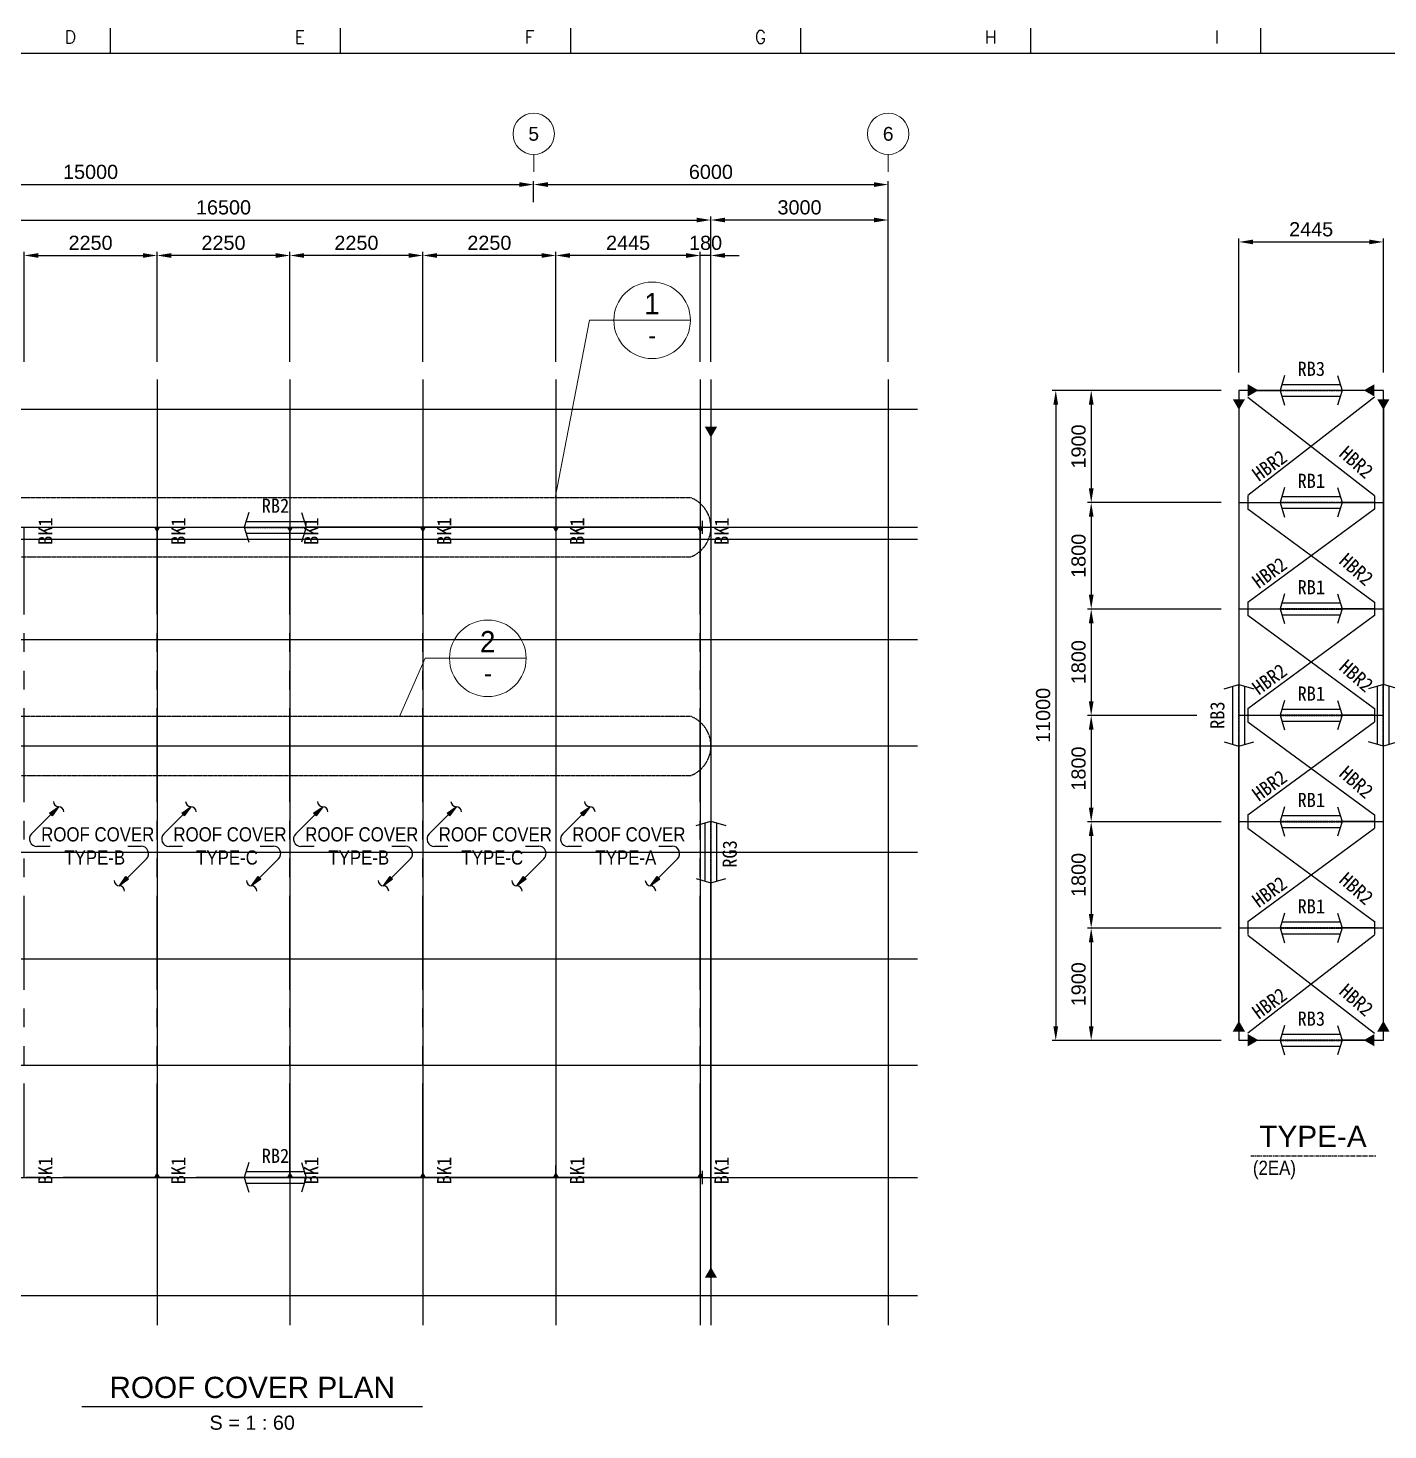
# Model space of a CAD drawing. Header units: millimetres. Extents: x 0 to 153097, y 17753 to 125268.
# Drawn here: x 15670 to 38688, y 43868 to 67590 of the extents above; entities that cross this region are included whole.
import ezdxf
from ezdxf.enums import TextEntityAlignment as Align

# ---------------------------------------------------------------- set-up
doc = ezdxf.new("R2010")
doc.units = ezdxf.units.MM
doc.header["$LTSCALE"] = 50
for name, pattern in [('CENTER', [2, 1.25, -0.25, 0.25, -0.25]), ('HIDDEN', [0.375, 0.25, -0.125]), ('PHANTOM2', [31.75, 15.875, -3.175, 3.175, -3.175, 3.175, -3.175])]:
    doc.linetypes.add(name, pattern=pattern)
doc.layers.get('Defpoints').update_dxf_attribs({"color": 140})
for name, color, linetype in [('1', 7, 'Continuous'), ('1CEN', 20, 'CENTER'), ('AS-CLXM-STEL', 2, 'Continuous'), ('C_BLOCK', 7, 'Continuous'), ('C_CEN', 1, 'CENTER'), ('C_TEXT_01', 2, 'Continuous'), ('DIM-SCALE', 7, 'Continuous'), ('STEEL-BEAM', 4, 'Continuous'), ('TAN-TIT', 30, 'Continuous'), ('TITLE', 7, 'Continuous')]:
    doc.layers.add(name, color=color, linetype=linetype)
doc.styles.add('Arial', font='arial.ttf')
doc.styles.add('COM', font='COMPLEX', dxfattribs={"height": 5})
doc.styles.add('돋움', font='')
doc.styles.add('돋움체', font='', dxfattribs={"width": 0.9})
doc.styles.get('돋움').set_extended_font_data('Dotum')
doc.styles.get('돋움체').set_extended_font_data('DotumChe')
doc.dimstyles.new('일반도면_0050', dxfattribs={"dimtxt": 200, "dimasz": 200, "dimexe": 50, "dimexo": 250, "dimgap": 75, "dimtad": 1, "dimdec": 0, "dimzin": 0, "dimdsep": 46, "dimtxsty": 'Arial', "dimcen": -250, "dimclrd": 7, "dimclre": 7, "dimclrt": 2, "dimadec": 0, "dimazin": 0, "dimtfac": 1, "dimtdec": 0, "dimtix": 1, "dimtmove": 2, "dimatfit": 3, "dimfxl": 1, "dimtolj": 1, "dimtzin": 0, "dimarcsym": 0})

# ---------------------------------------------------------------- blocks, each defined once
blk = doc.blocks.new('BORDER')
at = {"layer": 'TAN-TIT'}
for p, q in [((56891, 164680), (56891, 166122)), ((69870, 164680), (69870, 166122)), ((82848, 164680), (82848, 166122)), ((95827, 164680), (95827, 166122)), ((108806, 164680), (108806, 166122)), ((121784, 164680), (121784, 166122)), ((232823, 164680), (4977, 164680))]:
    blk.add_line(p, q, dxfattribs=at)
at = {"layer": 'TAN-TIT', "style": 'COM'}
for s, p in [('D', (54295, 165257)), ('E', (67274, 165257)), ('F', (80253, 165257)), ('G', (93231, 165257)), ('H', (106210, 165257)), ('I', (119188, 165257))]:
    blk.add_text(s, height=721, dxfattribs=at).set_placement(p)
blk = doc.blocks.new('_DatumFilled')
at = {"color": 0, "linetype": 'ByBlock'}
blk.add_solid([(0, 0.58), (-1, 0), (0, -0.58)], dxfattribs=at)
blk = doc.blocks.new('*U184')
at = {"layer": 'AS-CLXM-STEL'}
for p, q in [((-2700, 250), (2127, 250)), ((8000, 250), (3173, 250))]:
    blk.add_line(p, q, dxfattribs=at)
at = {"layer": 'Defpoints'}
for p in [(-2850, 250), (8150, 250)]:
    blk.add_point(p, dxfattribs=at)
at = {"layer": 'STEEL-BEAM', "color": 8, "linetype": 'HIDDEN', "ltscale": 2}
for p, q in [((2128, 254), (3172, 254)), ((2128, 246), (3172, 246))]:
    blk.add_line(p, q, dxfattribs=at)
at = {"layer": 'STEEL-BEAM'}
for p, q in [((2157, 350), (3143, 350)), ((2157, 150), (3143, 150))]:
    blk.add_line(p, q, dxfattribs=at)
for points in [[(2202, 500), (2127, 250), (2202, 0)], [(3098, 500), (3173, 250), (3098, 0)]]:
    blk.add_lwpolyline(points, dxfattribs=at)
at = {"layer": 'STEEL-BEAM', "color": 7, "yscale": 180, "zscale": 180, "rotation": 180}
for p, xscale in [((-2700, 250), 180), ((8000, 250), -180)]:
    blk.add_blockref('_DatumFilled', p, dxfattribs=dict(at, xscale=xscale))
at = {"layer": 'STEEL-BEAM', "color": 3, "style": '돋움체'}
blk.add_attdef('BEAMNO.', text='', height=240, dxfattribs=at).set_placement((2653, 615), align=Align.MIDDLE_CENTER)
blk = doc.blocks.new('*U292')
at = {"layer": 'AS-CLXM-STEL'}
for p, q in [((1577, 250), (2127, 250)), ((3722, 250), (3173, 250))]:
    blk.add_line(p, q, dxfattribs=at)
at = {"layer": 'Defpoints'}
for p in [(1427, 250), (3872, 250)]:
    blk.add_point(p, dxfattribs=at)
at = {"layer": 'STEEL-BEAM', "color": 8, "linetype": 'HIDDEN', "ltscale": 2}
for p, q in [((2128, 254), (3172, 254)), ((2128, 246), (3172, 246))]:
    blk.add_line(p, q, dxfattribs=at)
at = {"layer": 'STEEL-BEAM'}
for p, q in [((2157, 350), (3143, 350)), ((2157, 150), (3143, 150))]:
    blk.add_line(p, q, dxfattribs=at)
for points in [[(2202, 500), (2127, 250), (2202, 0)], [(3098, 500), (3173, 250), (3098, 0)]]:
    blk.add_lwpolyline(points, dxfattribs=at)
at = {"layer": 'STEEL-BEAM', "color": 7, "yscale": 180, "zscale": 180, "rotation": 180}
for p, xscale in [((1577, 250), 180), ((3722, 250), -180)]:
    blk.add_blockref('_DatumFilled', p, dxfattribs=dict(at, xscale=xscale))
at = {"layer": 'STEEL-BEAM', "color": 3, "style": '돋움체'}
blk.add_attdef('BEAMNO.', text='', height=240, dxfattribs=at).set_placement((2653, 615), align=Align.MIDDLE_CENTER)
blk = doc.blocks.new('*U294')
at = {"layer": 'AS-CLXM-STEL'}
for p, q in [((1577, 250), (2127, 250)), ((3722, 250), (3173, 250))]:
    blk.add_line(p, q, dxfattribs=at)
at = {"layer": 'Defpoints'}
for p in [(1427, 250), (3872, 250)]:
    blk.add_point(p, dxfattribs=at)
at = {"layer": 'STEEL-BEAM', "color": 8, "linetype": 'HIDDEN', "ltscale": 2}
for p, q in [((2128, 254), (3172, 254)), ((2128, 246), (3172, 246))]:
    blk.add_line(p, q, dxfattribs=at)
at = {"layer": 'STEEL-BEAM'}
for p, q in [((2157, 350), (3143, 350)), ((2157, 150), (3143, 150))]:
    blk.add_line(p, q, dxfattribs=at)
for points in [[(2202, 500), (2127, 250), (2202, 0)], [(3098, 500), (3173, 250), (3098, 0)]]:
    blk.add_lwpolyline(points, dxfattribs=at)
at = {"layer": 'STEEL-BEAM', "color": 7, "yscale": 180, "zscale": 180, "rotation": 180}
for p, xscale in [((1577, 250), 180), ((3722, 250), -180)]:
    blk.add_blockref('_DatumFilled', p, dxfattribs=dict(at, xscale=xscale))
at = {"layer": 'STEEL-BEAM', "color": 3, "style": '돋움체'}
blk.add_attdef('BEAMNO.', text='', height=240, dxfattribs=at).set_placement((2653, 615), align=Align.MIDDLE_CENTER)
blk = doc.blocks.new('*D264')
at = {"layer": 'Defpoints', "color": 0}
for p in [(38610, 63970), (36165, 61459), (38610, 61459)]:
    blk.add_point(p, dxfattribs=at)
at = {"layer": 'DIM-SCALE', "color": 7, "lineweight": -2}
for p, q in [((36165, 61759), (36165, 64030)), ((36405, 63970), (38370, 63970)), ((38610, 61759), (38610, 64030))]:
    blk.add_line(p, q, dxfattribs=at)
at = {"layer": 'DIM-SCALE', "color": 7}
for points in [[(36405, 64010), (36405, 63930), (36165, 63970)], [(38370, 64010), (38370, 63930), (38610, 63970)]]:
    blk.add_solid(points, dxfattribs=at)
at = {"layer": 'DIM-SCALE', "color": 2, "insert": (37388, 64183), "char_height": 240, "attachment_point": 5, "style": 'Arial'}
blk.add_mtext('\\A1;2445', dxfattribs=at)
blk = doc.blocks.new('*D265')
at = {"layer": 'Defpoints', "color": 0}
for p in [(36165, 61459), (33665, 59559), (36165, 59559)]:
    blk.add_point(p, dxfattribs=at)
at = {"layer": 'DIM-SCALE', "color": 7, "lineweight": -2}
for p, q in [((35865, 61459), (33605, 61459)), ((33665, 61219), (33665, 59799)), ((35865, 59559), (33605, 59559))]:
    blk.add_line(p, q, dxfattribs=at)
at = {"layer": 'DIM-SCALE', "color": 7}
for points in [[(33625, 61219), (33705, 61219), (33665, 61459)], [(33625, 59799), (33705, 59799), (33665, 59559)]]:
    blk.add_solid(points, dxfattribs=at)
at = {"layer": 'DIM-SCALE', "color": 2, "insert": (33452, 60509), "char_height": 240, "attachment_point": 5, "rotation": 90, "style": 'Arial'}
blk.add_mtext('\\A1;1900', dxfattribs=at)
blk = doc.blocks.new('*D266')
at = {"layer": 'Defpoints', "color": 0}
for p in [(36165, 59559), (33665, 57759), (36165, 57759)]:
    blk.add_point(p, dxfattribs=at)
at = {"layer": 'DIM-SCALE', "color": 7, "lineweight": -2}
for p, q in [((35865, 59559), (33605, 59559)), ((33665, 59319), (33665, 57999)), ((35865, 57759), (33605, 57759))]:
    blk.add_line(p, q, dxfattribs=at)
at = {"layer": 'DIM-SCALE', "color": 7}
for points in [[(33625, 59319), (33705, 59319), (33665, 59559)], [(33625, 57999), (33705, 57999), (33665, 57759)]]:
    blk.add_solid(points, dxfattribs=at)
at = {"layer": 'DIM-SCALE', "color": 2, "insert": (33452, 58659), "char_height": 240, "attachment_point": 5, "rotation": 90, "style": 'Arial'}
blk.add_mtext('\\A1;1800', dxfattribs=at)
blk = doc.blocks.new('*D267')
at = {"layer": 'Defpoints', "color": 0}
for p in [(36165, 57759), (33665, 55959), (35755, 55959)]:
    blk.add_point(p, dxfattribs=at)
at = {"layer": 'DIM-SCALE', "color": 7, "lineweight": -2}
for p, q in [((35865, 57759), (33605, 57759)), ((33665, 57519), (33665, 56199)), ((35455, 55959), (33605, 55959))]:
    blk.add_line(p, q, dxfattribs=at)
at = {"layer": 'DIM-SCALE', "color": 7}
for points in [[(33625, 57519), (33705, 57519), (33665, 57759)], [(33625, 56199), (33705, 56199), (33665, 55959)]]:
    blk.add_solid(points, dxfattribs=at)
at = {"layer": 'DIM-SCALE', "color": 2, "insert": (33452, 56859), "char_height": 240, "attachment_point": 5, "rotation": 90, "style": 'Arial'}
blk.add_mtext('\\A1;1800', dxfattribs=at)
blk = doc.blocks.new('*D268')
at = {"layer": 'Defpoints', "color": 0}
for p in [(35755, 55959), (33665, 54159), (36165, 54159)]:
    blk.add_point(p, dxfattribs=at)
at = {"layer": 'DIM-SCALE', "color": 7, "lineweight": -2}
for p, q in [((35455, 55959), (33605, 55959)), ((33665, 55719), (33665, 54399)), ((35865, 54159), (33605, 54159))]:
    blk.add_line(p, q, dxfattribs=at)
at = {"layer": 'DIM-SCALE', "color": 7}
for points in [[(33625, 55719), (33705, 55719), (33665, 55959)], [(33625, 54399), (33705, 54399), (33665, 54159)]]:
    blk.add_solid(points, dxfattribs=at)
at = {"layer": 'DIM-SCALE', "color": 2, "insert": (33452, 55059), "char_height": 240, "attachment_point": 5, "rotation": 90, "style": 'Arial'}
blk.add_mtext('\\A1;1800', dxfattribs=at)
blk = doc.blocks.new('*D269')
at = {"layer": 'Defpoints', "color": 0}
for p in [(36165, 54159), (33665, 52359), (36165, 52359)]:
    blk.add_point(p, dxfattribs=at)
at = {"layer": 'DIM-SCALE', "color": 7, "lineweight": -2}
for p, q in [((35865, 54159), (33605, 54159)), ((33665, 53919), (33665, 52599)), ((35865, 52359), (33605, 52359))]:
    blk.add_line(p, q, dxfattribs=at)
at = {"layer": 'DIM-SCALE', "color": 7}
for points in [[(33625, 53919), (33705, 53919), (33665, 54159)], [(33625, 52599), (33705, 52599), (33665, 52359)]]:
    blk.add_solid(points, dxfattribs=at)
at = {"layer": 'DIM-SCALE', "color": 2, "insert": (33452, 53259), "char_height": 240, "attachment_point": 5, "rotation": 90, "style": 'Arial'}
blk.add_mtext('\\A1;1800', dxfattribs=at)
blk = doc.blocks.new('*D270')
at = {"layer": 'Defpoints', "color": 0}
for p in [(36165, 52359), (33665, 50459), (36165, 50459)]:
    blk.add_point(p, dxfattribs=at)
at = {"layer": 'DIM-SCALE', "color": 7, "lineweight": -2}
for p, q in [((35865, 52359), (33605, 52359)), ((33665, 52119), (33665, 50699)), ((35865, 50459), (33605, 50459))]:
    blk.add_line(p, q, dxfattribs=at)
at = {"layer": 'DIM-SCALE', "color": 7}
for points in [[(33625, 52119), (33705, 52119), (33665, 52359)], [(33625, 50699), (33705, 50699), (33665, 50459)]]:
    blk.add_solid(points, dxfattribs=at)
at = {"layer": 'DIM-SCALE', "color": 2, "insert": (33452, 51409), "char_height": 240, "attachment_point": 5, "rotation": 90, "style": 'Arial'}
blk.add_mtext('\\A1;1900', dxfattribs=at)
blk = doc.blocks.new('*D271')
at = {"layer": 'Defpoints', "color": 0}
for p in [(36165, 61459), (33065, 50459), (36165, 50459)]:
    blk.add_point(p, dxfattribs=at)
at = {"layer": 'DIM-SCALE', "color": 7, "lineweight": -2}
for p, q in [((35865, 61459), (33005, 61459)), ((33065, 61219), (33065, 50699)), ((35865, 50459), (33005, 50459))]:
    blk.add_line(p, q, dxfattribs=at)
at = {"layer": 'DIM-SCALE', "color": 7}
for points in [[(33025, 61219), (33105, 61219), (33065, 61459)], [(33025, 50699), (33105, 50699), (33065, 50459)]]:
    blk.add_solid(points, dxfattribs=at)
at = {"layer": 'DIM-SCALE', "color": 2, "insert": (32852, 55959), "char_height": 240, "attachment_point": 5, "rotation": 90, "style": 'Arial'}
blk.add_mtext('\\A1;11000', dxfattribs=at)
blk = doc.blocks.new('*U293')
at = {"layer": 'AS-CLXM-STEL'}
for p, q in [((1577, 250), (2127, 250)), ((3722, 250), (3173, 250))]:
    blk.add_line(p, q, dxfattribs=at)
at = {"layer": 'Defpoints'}
for p in [(1427, 250), (3872, 250)]:
    blk.add_point(p, dxfattribs=at)
at = {"layer": 'STEEL-BEAM', "color": 3}
for p, q in [((1577, 362), (1577, 137)), ((3722, 362), (3722, 137))]:
    blk.add_line(p, q, dxfattribs=at)
at = {"layer": 'STEEL-BEAM', "color": 8, "linetype": 'HIDDEN', "ltscale": 2}
for p, q in [((2128, 254), (3172, 254)), ((2128, 246), (3172, 246))]:
    blk.add_line(p, q, dxfattribs=at)
at = {"layer": 'STEEL-BEAM'}
for p, q in [((2157, 350), (3143, 350)), ((2157, 150), (3143, 150))]:
    blk.add_line(p, q, dxfattribs=at)
for points in [[(2202, 500), (2127, 250), (2202, 0)], [(3098, 500), (3173, 250), (3098, 0)]]:
    blk.add_lwpolyline(points, dxfattribs=at)
at = {"layer": 'STEEL-BEAM', "color": 3, "style": '돋움체'}
blk.add_attdef('BEAMNO.', text='', height=240, dxfattribs=at).set_placement((2653, 615), align=Align.MIDDLE_CENTER)
blk = doc.blocks.new('*U291')
at = {"layer": 'AS-CLXM-STEL'}
for p, q in [((1577, 250), (2127, 250)), ((3722, 250), (3173, 250))]:
    blk.add_line(p, q, dxfattribs=at)
at = {"layer": 'Defpoints'}
for p in [(1427, 250), (3872, 250)]:
    blk.add_point(p, dxfattribs=at)
at = {"layer": 'STEEL-BEAM', "color": 3}
for p, q in [((1577, 362), (1577, 137)), ((3722, 362), (3722, 137))]:
    blk.add_line(p, q, dxfattribs=at)
at = {"layer": 'STEEL-BEAM', "color": 8, "linetype": 'HIDDEN', "ltscale": 2}
for p, q in [((2128, 254), (3172, 254)), ((2128, 246), (3172, 246))]:
    blk.add_line(p, q, dxfattribs=at)
at = {"layer": 'STEEL-BEAM'}
for p, q in [((2157, 350), (3143, 350)), ((2157, 150), (3143, 150))]:
    blk.add_line(p, q, dxfattribs=at)
for points in [[(2202, 500), (2127, 250), (2202, 0)], [(3098, 500), (3173, 250), (3098, 0)]]:
    blk.add_lwpolyline(points, dxfattribs=at)
at = {"layer": 'STEEL-BEAM', "color": 3, "style": '돋움체'}
blk.add_attdef('BEAMNO.', text='', height=240, dxfattribs=at).set_placement((2653, 615), align=Align.MIDDLE_CENTER)
blk = doc.blocks.new('*U19')
at = {"layer": 'AS-CLXM-STEL'}
for p, q in [((-4554, 250), (2127, 250)), ((9847, 250), (3173, 250))]:
    blk.add_line(p, q, dxfattribs=at)
at = {"layer": 'Defpoints'}
for p in [(-4704, 250), (9997, 250)]:
    blk.add_point(p, dxfattribs=at)
at = {"layer": 'STEEL-BEAM', "color": 8, "linetype": 'HIDDEN', "ltscale": 2}
for p, q in [((2128, 254), (3172, 254)), ((2128, 246), (3172, 246))]:
    blk.add_line(p, q, dxfattribs=at)
at = {"layer": 'STEEL-BEAM'}
for p, q in [((2157, 350), (3143, 350)), ((2157, 150), (3143, 150))]:
    blk.add_line(p, q, dxfattribs=at)
for points in [[(2202, 500), (2127, 250), (2202, 0)], [(3098, 500), (3173, 250), (3098, 0)]]:
    blk.add_lwpolyline(points, dxfattribs=at)
at = {"layer": 'STEEL-BEAM', "color": 7, "yscale": 180, "zscale": 180, "rotation": 180}
for p, xscale in [((-4554, 250), 180), ((9847, 250), -180)]:
    blk.add_blockref('_DatumFilled', p, dxfattribs=dict(at, xscale=xscale))
at = {"layer": 'STEEL-BEAM', "color": 3, "style": '돋움체'}
blk.add_attdef('BEAMNO.', text='', height=240, dxfattribs=at).set_placement((2618, -68), align=Align.MIDDLE_CENTER)
blk = doc.blocks.new('*U44')
at = {"layer": 'AS-CLXM-STEL'}
for p, q in [((-7674, 250), (2127, 250)), ((9877, 250), (3173, 250))]:
    blk.add_line(p, q, dxfattribs=at)
at = {"layer": 'Defpoints'}
for p in [(-7824, 250), (10027, 250)]:
    blk.add_point(p, dxfattribs=at)
at = {"layer": 'STEEL-BEAM', "color": 3}
for p, q in [((-7674, 362), (-7674, 137)), ((9877, 362), (9877, 137))]:
    blk.add_line(p, q, dxfattribs=at)
at = {"layer": 'STEEL-BEAM', "color": 8, "linetype": 'HIDDEN', "ltscale": 2}
for p, q in [((2128, 254), (3172, 254)), ((2128, 246), (3172, 246))]:
    blk.add_line(p, q, dxfattribs=at)
at = {"layer": 'STEEL-BEAM'}
for p, q in [((2157, 350), (3143, 350)), ((2157, 150), (3143, 150))]:
    blk.add_line(p, q, dxfattribs=at)
for points in [[(2202, 500), (2127, 250), (2202, 0)], [(3098, 500), (3173, 250), (3098, 0)]]:
    blk.add_lwpolyline(points, dxfattribs=at)
at = {"layer": 'STEEL-BEAM', "color": 3, "style": '돋움체'}
blk.add_attdef('BEAMNO.', text='', height=240, dxfattribs=at).set_placement((2655, 615), align=Align.MIDDLE_CENTER)
blk = doc.blocks.new('S1')
at = {"layer": 'C_BLOCK', "color": 1, "linetype": 'Continuous'}
for p, q in [((1.58, 7.47), (-3.5, 2.39)), ((-0.15, 6.23), (1.58, 7.47)), ((0.1, 5.98), (-0.15, 6.23)), ((-0.04, 6.22), (1.28, 7.17)), ((-0.04, 6.22), (0.33, 5.84)), ((0.06, 6.21), (0.98, 6.87)), ((0.06, 6.21), (0.33, 5.95)), ((0.1, 5.98), (0.34, 5.74)), ((0.17, 6.21), (0.68, 6.57)), ((0.17, 6.21), (0.32, 6.06)), ((0.68, 6.57), (0.32, 6.06)), ((1.28, 7.17), (0.33, 5.84)), ((0.98, 6.87), (0.33, 5.95)), ((1.58, 7.47), (0.34, 5.74)), ((0, 0), (-2.51, 0))]:
    blk.add_line(p, q, dxfattribs=at)
for centre, radius, start, end in [((1.61, 8.49), 1.02, 181.7902, 268.2045), ((1.55, 6.45), 1.02, 1.7902, 88.2045), ((-2.51, 1.4), 1.4, 135, 270)]:
    blk.add_arc(centre, radius, start, end, dxfattribs=at)
blk = doc.blocks.new('*D311')
at = {"layer": 'Defpoints', "color": 0}
for p in [(30228, 64941), (24228, 64341), (30228, 62242)]:
    blk.add_point(p, dxfattribs=at)
at = {"layer": 'DIM-SCALE', "color": 7, "lineweight": -2}
for p, q in [((24228, 64641), (24228, 65001)), ((30228, 62542), (30228, 65001)), ((24468, 64941), (29988, 64941))]:
    blk.add_line(p, q, dxfattribs=at)
at = {"layer": 'DIM-SCALE', "color": 7}
for points in [[(24468, 64981), (24468, 64901), (24228, 64941)], [(29988, 64981), (29988, 64901), (30228, 64941)]]:
    blk.add_solid(points, dxfattribs=at)
at = {"layer": 'DIM-SCALE', "color": 2, "insert": (27228, 65154), "char_height": 240, "attachment_point": 5, "style": 'Arial'}
blk.add_mtext('\\A1;6000', dxfattribs=at)
blk = doc.blocks.new('*D312')
at = {"layer": 'Defpoints', "color": 0}
for p in [(24228, 64941), (24228, 64341), (9228, 61642)]:
    blk.add_point(p, dxfattribs=at)
at = {"layer": 'DIM-SCALE', "color": 7, "lineweight": -2}
for p, q in [((9228, 61942), (9228, 65001)), ((24228, 64641), (24228, 65001)), ((9468, 64941), (23988, 64941))]:
    blk.add_line(p, q, dxfattribs=at)
at = {"layer": 'DIM-SCALE', "color": 7}
for points in [[(9468, 64981), (9468, 64901), (9228, 64941)], [(23988, 64981), (23988, 64901), (24228, 64941)]]:
    blk.add_solid(points, dxfattribs=at)
at = {"layer": 'DIM-SCALE', "color": 2, "insert": (16728, 65154), "char_height": 240, "attachment_point": 5, "style": 'Arial'}
blk.add_mtext('\\A1;15000', dxfattribs=at)
blk = doc.blocks.new('*D305')
at = {"layer": 'Defpoints', "color": 0}
for p in [(17853, 63741), (15603, 61642), (17853, 61642)]:
    blk.add_point(p, dxfattribs=at)
at = {"layer": 'DIM-SCALE', "color": 7, "lineweight": -2}
for p, q in [((15603, 61942), (15603, 63801)), ((15843, 63741), (17613, 63741)), ((17853, 61942), (17853, 63801))]:
    blk.add_line(p, q, dxfattribs=at)
at = {"layer": 'DIM-SCALE', "color": 7}
for points in [[(15843, 63781), (15843, 63701), (15603, 63741)], [(17613, 63781), (17613, 63701), (17853, 63741)]]:
    blk.add_solid(points, dxfattribs=at)
at = {"layer": 'DIM-SCALE', "color": 2, "insert": (16728, 63954), "char_height": 240, "attachment_point": 5, "style": 'Arial'}
blk.add_mtext('\\A1;2250', dxfattribs=at)
blk = doc.blocks.new('*D306')
at = {"layer": 'Defpoints', "color": 0}
for p in [(17853, 63741), (17853, 61642), (20103, 61642)]:
    blk.add_point(p, dxfattribs=at)
at = {"layer": 'DIM-SCALE', "color": 7, "lineweight": -2}
for p, q in [((17853, 61942), (17853, 63801)), ((19863, 63741), (18093, 63741)), ((20103, 61942), (20103, 63801))]:
    blk.add_line(p, q, dxfattribs=at)
at = {"layer": 'DIM-SCALE', "color": 7}
for points in [[(18093, 63781), (18093, 63701), (17853, 63741)], [(19863, 63781), (19863, 63701), (20103, 63741)]]:
    blk.add_solid(points, dxfattribs=at)
at = {"layer": 'DIM-SCALE', "color": 2, "insert": (18978, 63954), "char_height": 240, "attachment_point": 5, "style": 'Arial'}
blk.add_mtext('\\A1;2250', dxfattribs=at)
blk = doc.blocks.new('*D307')
at = {"layer": 'Defpoints', "color": 0}
for p in [(20103, 63741), (20103, 61642), (22353, 61642)]:
    blk.add_point(p, dxfattribs=at)
at = {"layer": 'DIM-SCALE', "color": 7, "lineweight": -2}
for p, q in [((20103, 61942), (20103, 63801)), ((22113, 63741), (20343, 63741)), ((22353, 61942), (22353, 63801))]:
    blk.add_line(p, q, dxfattribs=at)
at = {"layer": 'DIM-SCALE', "color": 7}
for points in [[(20343, 63781), (20343, 63701), (20103, 63741)], [(22113, 63781), (22113, 63701), (22353, 63741)]]:
    blk.add_solid(points, dxfattribs=at)
at = {"layer": 'DIM-SCALE', "color": 2, "insert": (21228, 63954), "char_height": 240, "attachment_point": 5, "style": 'Arial'}
blk.add_mtext('\\A1;2250', dxfattribs=at)
blk = doc.blocks.new('*D308')
at = {"layer": 'Defpoints', "color": 0}
for p in [(22353, 63741), (22353, 61642), (24603, 61642)]:
    blk.add_point(p, dxfattribs=at)
at = {"layer": 'DIM-SCALE', "color": 7, "lineweight": -2}
for p, q in [((22353, 61942), (22353, 63801)), ((24363, 63741), (22593, 63741)), ((24603, 61942), (24603, 63801))]:
    blk.add_line(p, q, dxfattribs=at)
at = {"layer": 'DIM-SCALE', "color": 7}
for points in [[(22593, 63781), (22593, 63701), (22353, 63741)], [(24363, 63781), (24363, 63701), (24603, 63741)]]:
    blk.add_solid(points, dxfattribs=at)
at = {"layer": 'DIM-SCALE', "color": 2, "insert": (23478, 63954), "char_height": 240, "attachment_point": 5, "style": 'Arial'}
blk.add_mtext('\\A1;2250', dxfattribs=at)
blk = doc.blocks.new('*D302')
at = {"layer": 'Defpoints', "color": 0}
for p in [(24603, 63741), (24603, 61642), (27048, 61642)]:
    blk.add_point(p, dxfattribs=at)
at = {"layer": 'DIM-SCALE', "color": 7, "lineweight": -2}
for p, q in [((24603, 61942), (24603, 63801)), ((26808, 63741), (24843, 63741)), ((27048, 61942), (27048, 63801))]:
    blk.add_line(p, q, dxfattribs=at)
at = {"layer": 'DIM-SCALE', "color": 7}
for points in [[(24843, 63781), (24843, 63701), (24603, 63741)], [(26808, 63781), (26808, 63701), (27048, 63741)]]:
    blk.add_solid(points, dxfattribs=at)
at = {"layer": 'DIM-SCALE', "color": 2, "insert": (25826, 63954), "char_height": 240, "attachment_point": 5, "style": 'Arial'}
blk.add_mtext('\\A1;2445', dxfattribs=at)
blk = doc.blocks.new('*D303')
at = {"layer": 'Defpoints', "color": 0}
for p in [(27228, 64341), (27228, 61642), (30228, 61642)]:
    blk.add_point(p, dxfattribs=at)
at = {"layer": 'DIM-SCALE', "color": 7, "lineweight": -2}
for p, q in [((27228, 61942), (27228, 64401)), ((29988, 64341), (27468, 64341)), ((30228, 61942), (30228, 64401))]:
    blk.add_line(p, q, dxfattribs=at)
at = {"layer": 'DIM-SCALE', "color": 7}
for points in [[(27468, 64381), (27468, 64301), (27228, 64341)], [(29988, 64381), (29988, 64301), (30228, 64341)]]:
    blk.add_solid(points, dxfattribs=at)
at = {"layer": 'DIM-SCALE', "color": 2, "insert": (28728, 64554), "char_height": 240, "attachment_point": 5, "style": 'Arial'}
blk.add_mtext('\\A1;3000', dxfattribs=at)
blk = doc.blocks.new('*D313')
at = {"layer": 'Defpoints', "color": 0}
for p in [(27228, 64341), (10728, 61642), (27228, 61642)]:
    blk.add_point(p, dxfattribs=at)
at = {"layer": 'DIM-SCALE', "color": 7, "lineweight": -2}
for p, q in [((10728, 61942), (10728, 64401)), ((10968, 64341), (26988, 64341)), ((27228, 61942), (27228, 64401))]:
    blk.add_line(p, q, dxfattribs=at)
at = {"layer": 'DIM-SCALE', "color": 7}
for points in [[(10968, 64381), (10968, 64301), (10728, 64341)], [(26988, 64381), (26988, 64301), (27228, 64341)]]:
    blk.add_solid(points, dxfattribs=at)
at = {"layer": 'DIM-SCALE', "color": 2, "insert": (18978, 64554), "char_height": 240, "attachment_point": 5, "style": 'Arial'}
blk.add_mtext('\\A1;16500', dxfattribs=at)
blk = doc.blocks.new('*D315')
at = {"layer": 'Defpoints', "color": 0}
for p in [(27048, 63741), (27048, 61642), (27228, 61642)]:
    blk.add_point(p, dxfattribs=at)
at = {"layer": 'DIM-SCALE', "color": 7, "lineweight": -2}
for p, q in [((26808, 63741), (26568, 63741)), ((27048, 61942), (27048, 63801)), ((27228, 63741), (27048, 63741)), ((27228, 61942), (27228, 63801)), ((27468, 63741), (27708, 63741))]:
    blk.add_line(p, q, dxfattribs=at)
at = {"layer": 'DIM-SCALE', "color": 7}
for points in [[(26808, 63781), (26808, 63701), (27048, 63741)], [(27468, 63781), (27468, 63701), (27228, 63741)]]:
    blk.add_solid(points, dxfattribs=at)
at = {"layer": 'DIM-SCALE', "color": 2, "insert": (27138, 63954), "char_height": 240, "attachment_point": 5, "style": 'Arial'}
blk.add_mtext('\\A1;180', dxfattribs=at)

msp = doc.modelspace()

# ---------------------------------------------------------------- linework, layer by layer
at = {"color": 1, "linetype": 'PHANTOM2', "ltscale": 0.01}
for points in [[(26888.94, 59641.87), (11170.99, 59641.87, 0.67902878), (11170.99, 58641.87), (26888.94, 58641.87, 0.67902878)], [(26888.94, 55941.87), (11170.99, 55941.87, 0.67902878), (11170.99, 54941.87), (26888.94, 54941.87, 0.67902878)]]:
    msp.add_lwpolyline(points, format="xyb", close=True, dxfattribs=at)
at = {"color": 6, "linetype": 'PHANTOM2', "ltscale": 2}
for points in [[(15603.45, 59141.87), (17853.45, 59141.87), (17853.45, 48141.87), (15603.45, 48141.87)], [(20103.45, 59141.87), (22353.45, 59141.87), (22353.45, 48141.87), (20103.45, 48141.87)]]:
    msp.add_lwpolyline(points, close=True, dxfattribs=at)
at = {"color": 2, "linetype": 'PHANTOM2', "ltscale": 2}
for points in [[(17853.45, 59141.87), (20103.45, 59141.87), (20103.45, 48141.87), (17853.45, 48141.87)], [(22353.45, 59141.87), (24603.45, 59141.87), (24603.45, 48141.87), (22353.45, 48141.87)]]:
    msp.add_lwpolyline(points, close=True, dxfattribs=at)
at = {"color": 4, "linetype": 'PHANTOM2', "ltscale": 2}
msp.add_lwpolyline([(27048.45, 59141.87), (24603.45, 59141.87), (24603.45, 48141.87), (27048.45, 48141.87)], close=True, dxfattribs=at)
at = {"layer": '1CEN'}
msp.add_line((36367.45, 48506.33), (38483.69, 48506.33), dxfattribs=at)
at = {"layer": 'AS-CLXM-STEL'}
for p, q in [((36315.1, 61342.75), (38460.1, 59679.39)), ((38460.1, 61342.75), (36315.1, 59679.39)), ((36315.1, 59452.64), (38460.1, 57873.5)), ((36315.1, 57873.5), (38460.1, 59452.64)), ((17853.45, 59141.87), (17853.45, 58941.87)), ((20103.45, 59141.87), (20103.45, 58941.87)), ((22353.45, 59141.87), (22353.45, 58941.87)), ((24603.45, 59141.87), (24603.45, 58941.87)), ((27048.45, 59141.87), (27048.45, 58941.87)), ((36315.1, 57652.64), (38460.1, 56073.5)), ((36315.1, 56073.5), (38460.1, 57652.64)), ((36315.1, 55852.64), (38460.1, 54273.5)), ((36315.1, 54273.5), (38460.1, 55852.64)), ((36315.1, 54052.64), (38460.1, 52473.5)), ((36315.1, 52473.5), (38460.1, 54052.64)), ((36315.1, 52242.75), (38460.1, 50579.39)), ((38460.1, 52242.75), (36315.1, 50579.39)), ((17853.45, 48141.87), (17853.45, 48341.87)), ((20103.45, 48141.87), (20103.45, 48341.87)), ((22353.45, 48141.87), (22353.45, 48341.87)), ((24603.45, 48141.87), (24603.45, 48341.87)), ((27048.45, 48141.87), (27048.45, 48341.87))]:
    msp.add_line(p, q, dxfattribs=at)
at = {"layer": 'C_BLOCK', "color": 1, "lineweight": 0}
for p, q in [((24228.45, 65449.52), (24228.45, 65157.85)), ((30228.45, 65449.52), (30228.45, 65157.85))]:
    msp.add_line(p, q, dxfattribs=at)
at = {"layer": 'C_BLOCK', "color": 7, "linetype": 'Continuous', "lineweight": 20}
for p, q in [((25173.13, 62644.04), (24590.48, 59641.87)), ((26881.17, 62644.04), (25173.13, 62644.04)), ((22392.31, 56924.5), (21959.88, 55941.87)), ((24100.35, 56924.5), (22392.31, 56924.5))]:
    msp.add_line(p, q, dxfattribs=at)
at = {"layer": 'C_BLOCK', "color": 1, "lineweight": 0}
for centre in [(24228.45, 65799.52), (30228.45, 65799.52)]:
    msp.add_circle(centre, 350, dxfattribs=at)
at = {"layer": 'C_BLOCK', "color": 7, "linetype": 'Continuous', "lineweight": 20}
for centre in [(26233.17, 62644.04), (23452.35, 56924.5)]:
    msp.add_circle(centre, 648, dxfattribs=at)
at = {"layer": 'C_CEN', "color": 8, "ltscale": 0.1}
for p, q in [((17853.45, 61641.87), (17853.45, 45641.87)), ((20103.45, 61641.87), (20103.45, 45641.87)), ((22353.45, 61641.87), (22353.45, 45641.87)), ((24603.45, 61641.87), (24603.45, 45641.87)), ((27048.45, 61641.87), (27048.45, 45641.87)), ((27228.45, 61641.87), (27228.45, 45641.87)), ((30228.45, 61641.87), (30228.45, 45641.87)), ((38610.1, 61459.07), (36165.1, 61459.07)), ((36165.1, 61459.07), (36165.1, 50463.07)), ((38610.1, 50463.07), (38610.1, 61459.07)), ((8728.45, 61141.87), (30728.45, 61141.87)), ((36165.1, 59563.07), (38610.1, 59563.07)), ((8728.45, 59141.87), (30728.45, 59141.87)), ((8728.45, 58941.87), (30728.45, 58941.87)), ((36165.1, 57763.07), (38610.1, 57763.07)), ((8728.45, 57241.87), (30728.45, 57241.87)), ((36165.1, 55963.07), (38610.1, 55963.07)), ((8728.45, 55441.87), (30728.45, 55441.87)), ((36165.1, 54163.07), (38610.1, 54163.07)), ((8728.45, 53641.87), (30728.45, 53641.87)), ((36165.1, 52363.07), (38610.1, 52363.07)), ((8728.45, 51841.87), (30728.45, 51841.87)), ((36165.1, 50463.07), (38610.1, 50463.07)), ((8728.45, 50041.87), (30728.45, 50041.87)), ((8728.45, 48141.87), (30728.45, 48141.87)), ((8728.45, 46141.87), (30728.45, 46141.87))]:
    msp.add_line(p, q, dxfattribs=at)
at = {"layer": 'Defpoints'}
for p in [(17853.45, 59291.87), (20103.45, 59291.87), (22353.45, 59291.87), (24603.45, 59291.87), (27048.45, 59291.87), (17853.45, 47991.87), (20103.45, 47991.87), (22353.45, 47991.87), (24603.45, 47991.87), (27048.45, 47991.87)]:
    msp.add_point(p, dxfattribs=at)
at = {"layer": 'TITLE', "color": 1, "linetype": 'Continuous'}
msp.add_line((22346.45, 44258.53), (16581.81, 44258.53), dxfattribs=at)

# ---------------------------------------------------------------- block references
at = {"layer": '1', "xscale": 0.3, "yscale": 0.3, "zscale": 0.3}
msp.add_blockref('BORDER', (0, 17753.06), dxfattribs=at)
at = {"layer": 'AS-CLXM-STEL'}
for name, p, values in [('*U292', (34737.6, 61209.07), {'BEAMNO.': 'RB3'}), ('*U291', (34737.6, 59313.07), {'BEAMNO.': 'RB1'}), ('*U44', (17202.69, 58891.87), {'BEAMNO.': 'RB2'}), ('*U293', (34737.6, 57513.07), {'BEAMNO.': 'RB1'}), ('*U293', (34737.6, 55713.07), {'BEAMNO.': 'RB1'}), ('*U293', (34737.6, 53913.07), {'BEAMNO.': 'RB1'}), ('*U293', (34737.6, 52113.07), {'BEAMNO.': 'RB1'}), ('*U294', (34737.6, 50213.07), {'BEAMNO.': 'RB3'}), ('*U44', (17202.69, 47891.87), {'BEAMNO.': 'RB2'})]:
    msp.add_blockref(name, p, dxfattribs=at).add_auto_attribs(values)
at = {"layer": 'AS-CLXM-STEL', "rotation": 89.99999999999999}
for name, p, values in [('*U184', (36415.1, 53309.07), {'BEAMNO.': 'RB3'}), ('*U19', (27478.45, 50995.9), {'BEAMNO.': 'RG3'})]:
    msp.add_blockref(name, p, dxfattribs=at).add_auto_attribs(values)
at = {"layer": 'AS-CLXM-STEL'}
ref = msp.add_blockref('*U184', (38360.1, 53309.07), dxfattribs=dict(at, xscale=-1, rotation=270))
ref.add_attrib('BEAMNO.', 'RB3', dxfattribs={"layer": 'STEEL-BEAM', "color": 3, "height": 240, "rotation": 90, "style": '돋움체'}).set_placement((38970.04, 55961.87), align=Align.MIDDLE_CENTER)
at = {"layer": 'C_BLOCK', "color": 7, "linetype": 'Continuous', "lineweight": 0, "xscale": 90, "yscale": 90, "zscale": 90}
for p in [(16045.5, 53741.14), (18283.75, 53741.14), (20514.68, 53741.14), (22774.87, 53741.14), (25035.05, 53741.14)]:
    msp.add_blockref('S1', p, dxfattribs=at)
at = {"layer": 'C_BLOCK', "color": 7, "linetype": 'Continuous', "lineweight": 0, "xscale": 90, "yscale": 90, "zscale": 90, "rotation": 180}
for p in [(17357.82, 53747.66), (19596.06, 53747.66), (21826.99, 53747.66), (24087.18, 53747.66), (26347.37, 53747.66)]:
    msp.add_blockref('S1', p, dxfattribs=at)
at = {"layer": 'STEEL-BEAM', "color": 7, "yscale": 90, "zscale": 90, "rotation": 270}
for p, xscale in [((17853.45, 59141.87), -90), ((20103.45, 59141.87), -90), ((22353.45, 59141.87), -90), ((24603.45, 59141.87), -90), ((27048.45, 59141.87), -90), ((17853.45, 48141.87), 90), ((20103.45, 48141.87), 90), ((22353.45, 48141.87), 90), ((24603.45, 48141.87), 90), ((27048.45, 48141.87), 90)]:
    msp.add_blockref('_DatumFilled', p, dxfattribs=dict(at, xscale=xscale))

# ---------------------------------------------------------------- texts
at = {"layer": 'C_BLOCK', "color": 3, "linetype": 'Continuous', "lineweight": 13, "style": 'Arial'}
for s, p in [('5', (24228.45, 65799.52)), ('6', (30228.45, 65799.52))]:
    msp.add_text(s, height=233.33, dxfattribs=at).set_placement(p, align=Align.MIDDLE_CENTER)
at = {"layer": 'C_BLOCK', "color": 4, "linetype": 'Continuous', "lineweight": 20, "style": '돋움'}
for s, p in [('1', (26230.22, 62925.49)), ('2', (23449.39, 57205.94))]:
    msp.add_text(s, height=360, dxfattribs=at).set_placement(p, align=Align.MIDDLE_CENTER)
at = {"layer": 'C_BLOCK', "color": 7, "linetype": 'Continuous', "lineweight": 20, "style": '돋움'}
for p in [(26235.16, 62389.6), (23454.33, 56670.05)]:
    msp.add_text('-', height=308.57, dxfattribs=at).set_placement(p, align=Align.MIDDLE_CENTER)
at = {"layer": 'C_TEXT_01', "style": 'Arial', "width": 0.85}
for s, p in [('ROOF COVER', (16849.93, 53945.96)), ('ROOF COVER', (19088.18, 53945.96)), ('ROOF COVER', (21319.11, 53945.96)), ('ROOF COVER', (23579.3, 53945.96)), ('ROOF COVER', (25839.49, 53945.96)), ('TYPE-B', (16798.56, 53554.37)), ('TYPE-C', (19036.81, 53554.37)), ('TYPE-B', (21267.73, 53554.37)), ('TYPE-C', (23527.92, 53554.37)), ('TYPE-A', (25788.11, 53554.37)), ('(2EA)', (36766.32, 48303.54))]:
    msp.add_text(s, height=240, dxfattribs=at).set_placement(p, align=Align.MIDDLE_CENTER)
at = {"layer": 'C_TEXT_01', "style": 'Arial'}
msp.add_text('S = 1 : 60', height=240, dxfattribs=at).set_placement((19464.13, 43991.01), align=Align.MIDDLE_CENTER)
at = {"layer": 'STEEL-BEAM', "color": 3, "style": '돋움체'}
for tag, rotation, p in [('HBR2', 318.503017, (38154.57, 60243.73)), ('HBR2', 36.281281, (36681.88, 60187.87)), ('BK1', 90, (15963.4, 59075.92)), ('BK1', 90, (18213.4, 59075.92)), ('BK1', 90, (20463.4, 59075.92)), ('BK1', 90, (22713.4, 59075.92)), ('BK1', 90, (24963.4, 59075.92)), ('BK1', 90, (27408.4, 59075.92)), ('HBR2', 36.281281, (36681.88, 58373.96)), ('HBR2', 318.503017, (38154.57, 58429.82)), ('HBR2', 36.281281, (36681.88, 56573.96)), ('HBR2', 318.503017, (38154.57, 56629.82)), ('HBR2', 318.503017, (38154.57, 54829.82)), ('HBR2', 36.281281, (36681.88, 54773.96)), ('HBR2', 36.281281, (36681.88, 52973.96)), ('HBR2', 318.503017, (38154.57, 53029.82)), ('HBR2', 36.281281, (36681.88, 51087.87)), ('HBR2', 318.503017, (38154.57, 51143.73)), ('BK1', 90, (15963.4, 48255.76)), ('BK1', 90, (18213.4, 48255.76)), ('BK1', 90, (20463.4, 48255.76)), ('BK1', 90, (22713.4, 48255.76)), ('BK1', 90, (24963.4, 48255.76)), ('BK1', 90, (27408.4, 48255.76))]:
    msp.add_attdef(tag, text='B01', height=240, rotation=rotation, dxfattribs=at).set_placement(p, align=Align.MIDDLE_CENTER)
at = {"layer": 'TITLE', "color": 3, "ltscale": 10, "style": 'Arial'}
for s, p in [('TYPE-A', (37418.93, 48835.09)), ('ROOF COVER PLAN', (19464.13, 44587.86))]:
    msp.add_text(s, height=360, dxfattribs=at).set_placement(p, align=Align.MIDDLE_CENTER)

# ---------------------------------------------------------------- dimensions: what is measured, and where the dimension line sits
at = {"layer": 'DIM-SCALE'}
for base, p1, p2, picture, middle in [((24228.45, 64941.05), (9228.45, 61641.87), (24228.45, 64341.05), '*D312', (16728.45, 65153.59)), ((30228.45, 64941.05), (24228.45, 64341.05), (30228.45, 62241.87), '*D311', (27228.45, 65153.59)), ((27228.45, 64341.05), (10728.45, 61641.87), (27228.45, 61641.87), '*D313', (18978.45, 64553.59)), ((38610.1, 63970.31), (36165.1, 61459.07), (38610.1, 61459.07), '*D264', (37387.6, 64182.85)), ((17853.45, 63741.05), (15603.45, 61641.87), (17853.45, 61641.87), '*D305', (16728.45, 63953.59))]:
    dim = msp.add_linear_dim(base=base, p1=p1, p2=p2, dimstyle='일반도면_0050', override={"dimscale": 1.2}, dxfattribs=at)
    dim.commit()
    dim.dimension.update_dxf_attribs({"geometry": picture, "text_midpoint": middle})
for base, p1, p2, angle, picture, middle in [((27228.45, 64341.05), (30228.45, 61641.87), (27228.45, 61641.87), 180, '*D303', (28728.45, 64553.67)), ((17853.45, 63741.05), (20103.45, 61641.87), (17853.45, 61641.87), 180, '*D306', (18978.45, 63953.59)), ((20103.45, 63741.05), (22353.45, 61641.87), (20103.45, 61641.87), 180, '*D307', (21228.45, 63953.59)), ((22353.45, 63741.05), (24603.45, 61641.87), (22353.45, 61641.87), 180, '*D308', (23478.45, 63953.59)), ((24603.45, 63741.05), (27048.45, 61641.87), (24603.45, 61641.87), 180, '*D302', (25825.95, 63953.59)), ((27048.45, 63741.05), (27228.45, 61641.87), (27048.45, 61641.87), 180, '*D315', (27138.45, 63953.59)), ((33064.67, 50459.07), (36165.1, 61459.07), (36165.1, 50459.07), 90, '*D271', (32852.14, 55959.07)), ((33664.67, 59559.07), (36165.1, 61459.07), (36165.1, 59559.07), 90, '*D265', (33452.14, 60509.07)), ((33664.67, 57759.07), (36165.1, 59559.07), (36165.1, 57759.07), 90, '*D266', (33452.14, 58659.07)), ((33664.67, 55959.07), (36165.1, 57759.07), (35754.75, 55959.07), 90, '*D267', (33452.14, 56859.07)), ((33664.67, 54159.07), (35754.75, 55959.07), (36165.1, 54159.07), 90, '*D268', (33452.14, 55059.07)), ((33664.67, 52359.07), (36165.1, 54159.07), (36165.1, 52359.07), 90, '*D269', (33452.14, 53259.07)), ((33664.67, 50459.07), (36165.1, 52359.07), (36165.1, 50459.07), 90, '*D270', (33452.14, 51409.07))]:
    dim = msp.add_linear_dim(base=base, p1=p1, p2=p2, angle=angle, dimstyle='일반도면_0050', override={"dimscale": 1.2}, dxfattribs=at)
    dim.commit()
    dim.dimension.update_dxf_attribs({"geometry": picture, "text_midpoint": middle})

doc.saveas('drawing.dxf')
